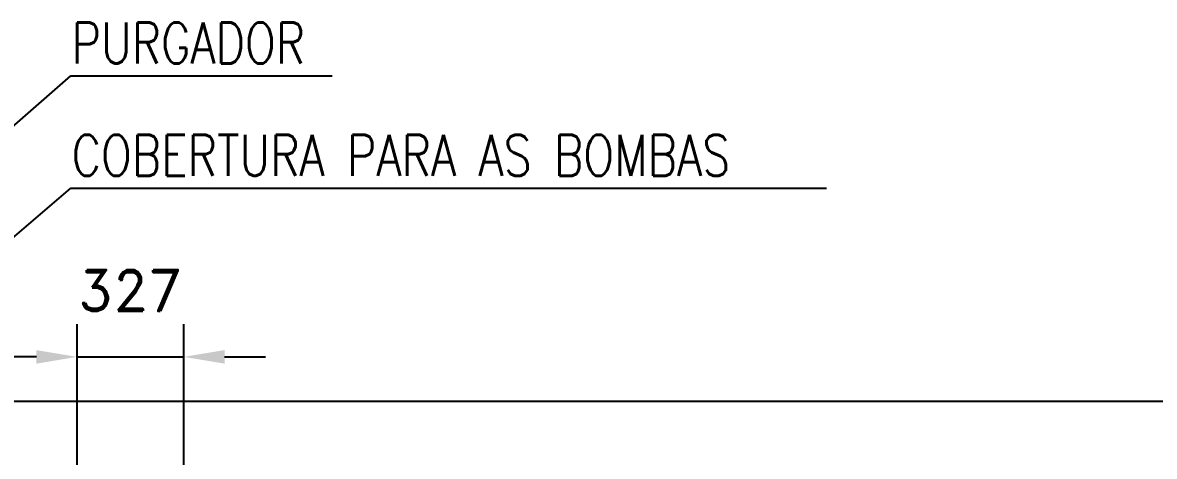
# Model space of a CAD drawing. Header units: millimetres. Extents: x -312439 to 477422, y -331570 to 212570.
# Drawn here: x 359854 to 363324, y 195156 to 196484 of the extents above; entities that cross this region are included whole.
import ezdxf

# ---------------------------------------------------------------- set-up
doc = ezdxf.new("R2010")
doc.units = ezdxf.units.MM
doc.layers.add('ARCONDTEXTO', color=4, linetype='Continuous')
doc.layers.add('TEXTO FORMATO', color=4, linetype='Continuous')
doc.styles.add('ROMAND', font='ROMAND.SHX')
doc.styles.add('ROMANS', font='romans.shx', dxfattribs={"height": 187.5})
doc.dimstyles.new('1-50 (MILIMETRO)', dxfattribs={"dimscale": 0, "dimtxt": 125, "dimasz": 125, "dimexe": 100, "dimexo": 100, "dimgap": 50, "dimtad": 0, "dimdec": 0, "dimzin": 0, "dimdsep": 46, "dimtxsty": 'ROMAND', "dimcen": -390, "dimclrd": 1, "dimclre": 1, "dimclrt": 3, "dimadec": 0, "dimazin": 0, "dimtfac": 1, "dimtdec": 0, "dimtix": 1, "dimtmove": 2, "dimatfit": 2, "dimfxl": 1, "dimtvp": 1, "dimtolj": 1, "dimtzin": 0, "dimarcsym": 0})

# ---------------------------------------------------------------- blocks, each defined once
blk = doc.blocks.new('*D41')
at = {"color": 1, "lineweight": -2, "transparency": 16777216}
for p, q in [((360021.5, 195075.5), (360021.5, 195560.8)), ((360348.5, 195075.5), (360348.5, 195560.8)), ((359896.5, 195460.8), (359771.5, 195460.8)), ((360021.5, 195460.8), (360348.5, 195460.8)), ((360473.5, 195460.8), (360598.5, 195460.8))]:
    blk.add_line(p, q, dxfattribs=at)
at = {"color": 1, "transparency": 16777216}
for points in [[(359896.5, 195481.6), (359896.5, 195440), (360021.5, 195460.8)], [(360473.5, 195481.6), (360473.5, 195440), (360348.5, 195460.8)]]:
    blk.add_solid(points, dxfattribs=at)
at = {"layer": 'Defpoints', "color": 0, "transparency": 16777216}
for p in [(360348.5, 195460.8), (360021.5, 194975.5), (360348.5, 194975.5)]:
    blk.add_point(p, dxfattribs=at)
at = {"color": 3, "transparency": 16777216, "insert": (360185, 195664), "char_height": 125, "attachment_point": 5, "style": 'ROMAND'}
blk.add_mtext('\\A1;327', dxfattribs=at)

msp = doc.modelspace()

# ---------------------------------------------------------------- linework, layer by layer
at = {"color": 1, "linetype": 'Continuous', "extrusion": (0, 1, 0)}
msp.add_line((368944.798, 195323.86, 0), (358992.168, 195323.86, 0), dxfattribs=at)

# ---------------------------------------------------------------- texts
at = {"layer": 'ARCONDTEXTO', "linetype": 'Continuous', "lineweight": -3, "style": 'ROMANS', "width": 0.8}
for s, p in [('PURGADOR', (360004.708, 196359.271, 0)), ('COBERTURA PARA AS BOMBAS', (360004.708, 196015.62, 0))]:
    msp.add_text(s, height=125, dxfattribs=at).set_placement(p)

# ---------------------------------------------------------------- dimensions: what is measured, and where the dimension line sits
dim = msp.add_linear_dim(base=(360348.523, 195460.813, 0), p1=(360021.523, 194975.454, 0), p2=(360348.523, 194975.454, 0), dimstyle='1-50 (MILIMETRO)', override={"dimscale": 1})
dim.commit()
dim.dimension.update_dxf_attribs({"geometry": '*D41', "text_midpoint": (360185.023, 195664.029, 0), "dimtype": 160})

# ---------------------------------------------------------------- leaders
at = {"layer": 'TEXTO FORMATO'}
for points in [[(358995.658, 195443.356, 0), (360002.477, 196321.378, 0), (360803.509, 196321.378, 0)], [(359668.727, 195692.052, 0), (360002.477, 195977.727, 0), (362318.928, 195977.727, 0)]]:
    msp.add_leader(points, dimstyle='1-50 (MILIMETRO)', override={"dimscale": 1}, dxfattribs=at)

doc.saveas('drawing.dxf')
